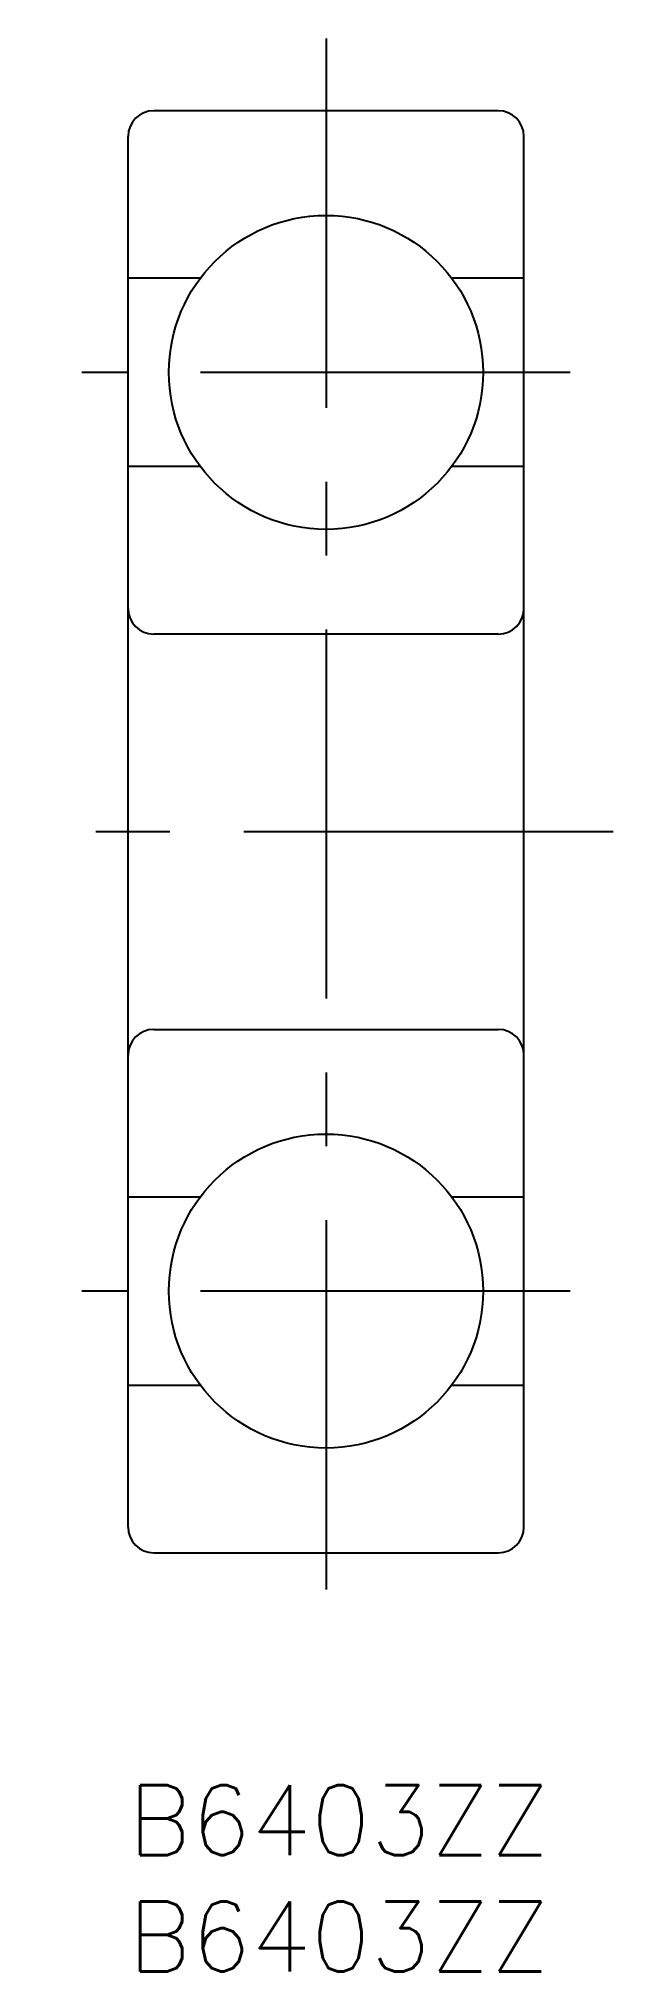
# Model space of a CAD drawing. Extents: x -3.8 to 20.8, y -8 to 75.1.
import ezdxf

# ---------------------------------------------------------------- set-up
doc = ezdxf.new("R2010")
doc.units = 0
doc.header["$LTSCALE"] = 0.5
doc.linetypes.add('CENTER', pattern=[50.8, 31.75, -6.35, 6.35, -6.35])
for name, color, linetype in [('MSM_CENTER', 1, 'CENTER'), ('MSM_CONTINUOUS', 7, 'CONTINUOUS'), ('MSM_PART_NUMBER', 7, 'CONTINUOUS')]:
    doc.layers.add(name, color=color, linetype=linetype)
doc.styles.get("Standard").update_dxf_attribs({"font": 'txt.shx', "height": 3, "bigfont": 'bigfont.shx'})

msp = doc.modelspace()

# ---------------------------------------------------------------- linework, layer by layer
at = {"layer": 'MSM_CENTER'}
for p, q in [((8.5, 75.1), (8.5, 6.9)), ((18.9907, 60.75), (-1.9907, 60.75)), ((20.842, 41), (-3.842, 41)), ((18.9907, 21.25), (-1.9907, 21.25))]:
    msp.add_line(p, q, dxfattribs=at)
at = {"layer": 'MSM_CONTINUOUS'}
for p, q in [((15.9, 72), (1.1, 72)), ((0, 11.1), (0, 70.9)), ((17, 11.1), (17, 70.9)), ((3.1, 64.8), (0, 64.8)), ((17, 64.8), (13.9, 64.8)), ((3.1, 56.7), (0, 56.7)), ((17, 56.7), (13.9, 56.7)), ((15.9, 49.5), (1.1, 49.5)), ((1.1, 32.5), (15.9, 32.5)), ((0, 25.3), (3.1, 25.3)), ((13.9, 25.3), (17, 25.3)), ((0, 17.2), (3.1, 17.2)), ((13.9, 17.2), (17, 17.2)), ((1.1, 10), (15.9, 10))]:
    msp.add_line(p, q, dxfattribs=at)
for centre in [(8.5, 60.75), (8.5, 21.25)]:
    msp.add_circle(centre, 6.75, dxfattribs=at)
for centre, start, end in [((1.1, 70.9), 90, 180), ((15.9, 70.9), 0, 90), ((1.1, 50.6), 180, 270), ((15.9, 50.6), 270, 0), ((1.1, 31.4), 90, 180), ((15.9, 31.4), 0, 90), ((1.1, 11.1), 180, 270), ((15.9, 11.1), 270, 0)]:
    msp.add_arc(centre, 1.1, start, end, dxfattribs=at)

# ---------------------------------------------------------------- texts
at = {"layer": 'MSM_PART_NUMBER'}
for p in [(0, -3), (0, -8)]:
    msp.add_text('B6403ZZ', height=3, dxfattribs=at).set_placement(p)

doc.saveas('drawing.dxf')
